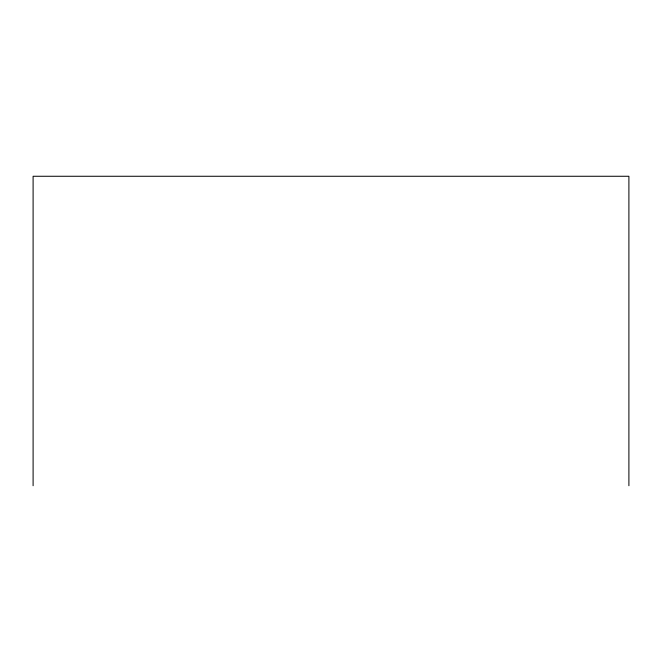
<?xml version="1.0" encoding="UTF-8"?>
<svg xmlns="http://www.w3.org/2000/svg" width="662" height="662" viewBox="0 0 662 662"><rect width="100%" height="100%" fill="white"/><g stroke="black" fill="none" stroke-linecap="round" stroke-linejoin="round"><path stroke-width="0.99" d="M628.9 485.734L628.9 176.266L33.1 176.266L33.1 485.734"/></g></svg>
